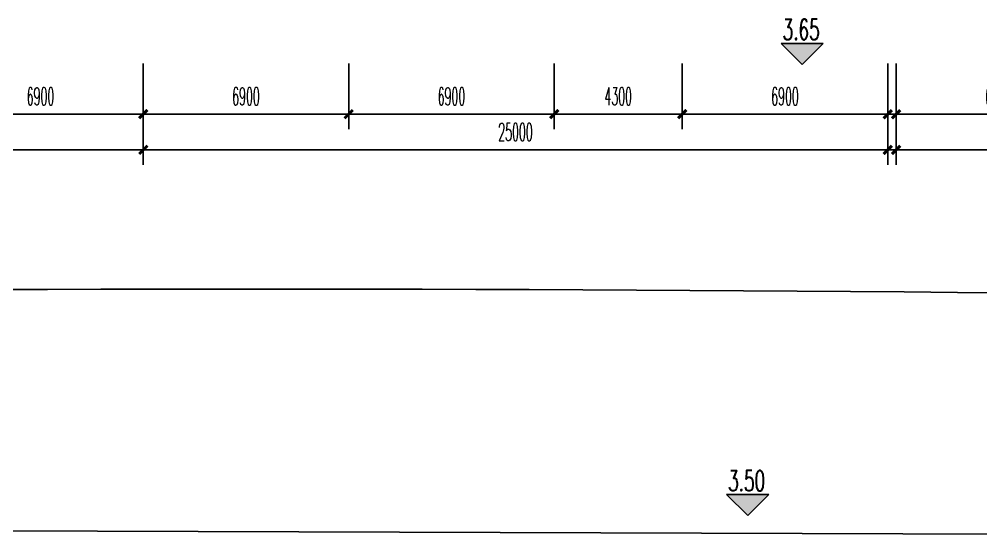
# Model space of a CAD drawing. Extents: x 34838826 to 35164760, y 36533342 to 36641385.
# Drawn here: x 35047517 to 35079806, y 36557072 to 36574381 of the extents above; entities that cross this region are included whole.
import ezdxf
from ezdxf.enums import TextEntityAlignment as Align

# ---------------------------------------------------------------- set-up
doc = ezdxf.new("R2010")
doc.units = 0
doc.header["$LTSCALE"] = 1000
doc.header["$MEASUREMENT"] = 0
doc.layers.get('0').update_dxf_attribs({"linetype": 'CONTINUOUS'})
doc.layers.get('DEFPOINTS').update_dxf_attribs({"linetype": 'CONTINUOUS'})
for name, color, linetype in [('AXIS', 3, 'CONTINUOUS'), ('标高', 7, 'CONTINUOUS'), ('规划路', 30, 'CONTINUOUS'), ('道路边线', 8, 'CONTINUOUS')]:
    doc.layers.add(name, color=color, linetype=linetype)
doc.styles.add('DIM_FONT', font='SIMPLEX.shx', dxfattribs={"width": 0.45})
doc.dimstyles.new('DIMA', dxfattribs={"dimtxt": 300, "dimasz": 1, "dimexe": 250, "dimexo": 300, "dimgap": 150, "dimtad": 1, "dimdec": 0, "dimzin": 0, "dimtxsty": 'DIM_FONT', "dimblk": '_DIMX', "dimcen": 0.09, "dimse1": 1, "dimclrt": 7, "dimazin": 3, "dimtfac": 1, "dimtdec": 0, "dimtix": 1, "dimtmove": 0, "dimatfit": 3, "dimtolj": 1, "dimtzin": 0})
doc.dimstyles.new('DIMN', dxfattribs={"dimtxt": 300, "dimasz": 1, "dimexe": 250, "dimexo": 300, "dimgap": 150, "dimtad": 1, "dimdec": 0, "dimzin": 0, "dimtxsty": 'DIM_FONT', "dimblk": '_DIMX', "dimcen": 0.09, "dimclrt": 7, "dimazin": 3, "dimtfac": 1, "dimtdec": 0, "dimtix": 1, "dimtmove": 0, "dimatfit": 3, "dimtolj": 1, "dimtzin": 0})

# ---------------------------------------------------------------- blocks, each defined once
blk = doc.blocks.new('_DIMX')
blk.add_line((-150, 0), (150, 0))
at = {"const_width": 50}
blk.add_lwpolyline([(-70, -70), (70, 70)], dxfattribs=at)
blk = doc.blocks.new('*D92')
at = {"color": 0, "linetype": 'BYBLOCK'}
for p, q in [((35001682, 36571693), (35001682, 36569494)), ((35026682, 36571693), (35026682, 36569494)), ((35026680, 36569994), (35001684, 36569994))]:
    blk.add_line(p, q, dxfattribs=at)
at = {"layer": 'DEFPOINTS', "color": 0, "linetype": 'BYBLOCK'}
for p in [(35001682, 36572293), (35026682, 36572293), (35001682, 36569994)]:
    blk.add_point(p, dxfattribs=at)
at = {"color": 0, "linetype": 'BYBLOCK', "xscale": 2, "yscale": 2, "zscale": 2}
for p, rotation in [((35001682, 36569994), 179.999998366936), ((35026682, 36569994), 359.999998366936)]:
    blk.add_blockref('_DIMX', p, dxfattribs=dict(at, rotation=rotation))
at = {"color": 7, "linetype": 'BYBLOCK', "insert": (35014182, 36570594), "char_height": 600, "attachment_point": 5, "rotation": 360, "style": 'DIM_FONT'}
blk.add_mtext('\\A1;25000', dxfattribs=at)
blk = doc.blocks.new('*D94')
at = {"color": 0, "linetype": 'BYBLOCK'}
for p, q in [((35019782, 36572893), (35019782, 36570694)), ((35026682, 36572893), (35026682, 36570694)), ((35026680, 36571194), (35019784, 36571194))]:
    blk.add_line(p, q, dxfattribs=at)
at = {"layer": 'DEFPOINTS', "color": 0, "linetype": 'BYBLOCK'}
for p in [(35019782, 36573493), (35026682, 36573493), (35019782, 36571194)]:
    blk.add_point(p, dxfattribs=at)
at = {"color": 0, "linetype": 'BYBLOCK', "xscale": 2, "yscale": 2, "zscale": 2}
for p, rotation in [((35019782, 36571194), 179.9999983882218), ((35026682, 36571194), 359.9999983882218)]:
    blk.add_blockref('_DIMX', p, dxfattribs=dict(at, rotation=rotation))
at = {"color": 7, "linetype": 'BYBLOCK', "insert": (35023232, 36571794), "char_height": 600, "attachment_point": 5, "rotation": 360, "style": 'DIM_FONT'}
blk.add_mtext('\\A1;6900', dxfattribs=at)
blk = doc.blocks.new('*D105')
at = {"color": 0, "linetype": 'BYBLOCK'}
for p, q in [((35001682, 36571693), (35001682, 36569494)), ((35026682, 36571693), (35026682, 36569494)), ((35026680, 36569994), (35001684, 36569994))]:
    blk.add_line(p, q, dxfattribs=at)
at = {"layer": 'DEFPOINTS', "color": 0, "linetype": 'BYBLOCK'}
for p in [(35001682, 36572293), (35026682, 36572293), (35001682, 36569994)]:
    blk.add_point(p, dxfattribs=at)
at = {"color": 0, "linetype": 'BYBLOCK', "xscale": 2, "yscale": 2, "zscale": 2}
for p, rotation in [((35001682, 36569994), 179.999998366936), ((35026682, 36569994), 359.999998366936)]:
    blk.add_blockref('_DIMX', p, dxfattribs=dict(at, rotation=rotation))
at = {"color": 7, "linetype": 'BYBLOCK', "insert": (35014182, 36570594), "char_height": 600, "attachment_point": 5, "rotation": 360, "style": 'DIM_FONT'}
blk.add_mtext('\\A1;25000', dxfattribs=at)
blk = doc.blocks.new('*D107')
at = {"color": 0, "linetype": 'BYBLOCK'}
for p, q in [((35019782, 36572893), (35019782, 36570694)), ((35026682, 36572893), (35026682, 36570694)), ((35026680, 36571194), (35019784, 36571194))]:
    blk.add_line(p, q, dxfattribs=at)
at = {"layer": 'DEFPOINTS', "color": 0, "linetype": 'BYBLOCK'}
for p in [(35019782, 36573493), (35026682, 36573493), (35019782, 36571194)]:
    blk.add_point(p, dxfattribs=at)
at = {"color": 0, "linetype": 'BYBLOCK', "xscale": 2, "yscale": 2, "zscale": 2}
for p, rotation in [((35019782, 36571194), 179.9999983882218), ((35026682, 36571194), 359.9999983882218)]:
    blk.add_blockref('_DIMX', p, dxfattribs=dict(at, rotation=rotation))
at = {"color": 7, "linetype": 'BYBLOCK', "insert": (35023232, 36571794), "char_height": 600, "attachment_point": 5, "rotation": 360, "style": 'DIM_FONT'}
blk.add_mtext('\\A1;6900', dxfattribs=at)
blk = doc.blocks.new('*D108')
at = {"color": 0, "linetype": 'BYBLOCK'}
for p, q in [((35001682, 36572893), (35001682, 36570694)), ((35008582, 36572893), (35008582, 36570694)), ((35008580, 36571194), (35001684, 36571194))]:
    blk.add_line(p, q, dxfattribs=at)
at = {"layer": 'DEFPOINTS', "color": 0, "linetype": 'BYBLOCK'}
for p in [(35001682, 36573493), (35008582, 36573493), (35001682, 36571194)]:
    blk.add_point(p, dxfattribs=at)
at = {"color": 0, "linetype": 'BYBLOCK', "xscale": 2, "yscale": 2, "zscale": 2}
for p, rotation in [((35001682, 36571194), 179.999998345658), ((35008582, 36571194), 359.999998345658)]:
    blk.add_blockref('_DIMX', p, dxfattribs=dict(at, rotation=rotation))
at = {"color": 7, "linetype": 'BYBLOCK', "insert": (35005132, 36571794), "char_height": 600, "attachment_point": 5, "rotation": 360, "style": 'DIM_FONT'}
blk.add_mtext('\\A1;6900', dxfattribs=at)
blk = doc.blocks.new('*D109')
at = {"color": 0, "linetype": 'BYBLOCK'}
for p, q in [((35008582, 36572893), (35008582, 36570694)), ((35015480, 36571194), (35008584, 36571194))]:
    blk.add_line(p, q, dxfattribs=at)
at = {"layer": 'DEFPOINTS', "color": 0, "linetype": 'BYBLOCK'}
for p in [(35008582, 36573493), (35015482, 36573493), (35008582, 36571194)]:
    blk.add_point(p, dxfattribs=at)
at = {"color": 0, "linetype": 'BYBLOCK', "xscale": 2, "yscale": 2, "zscale": 2}
for p, rotation in [((35008582, 36571194), 179.9999983669424), ((35015482, 36571194), 359.9999983669425)]:
    blk.add_blockref('_DIMX', p, dxfattribs=dict(at, rotation=rotation))
at = {"color": 7, "linetype": 'BYBLOCK', "insert": (35012032, 36571794), "char_height": 600, "attachment_point": 5, "rotation": 360, "style": 'DIM_FONT'}
blk.add_mtext('\\A1;6900', dxfattribs=at)
blk = doc.blocks.new('*D110')
at = {"color": 0, "linetype": 'BYBLOCK'}
for p, q in [((35065482, 36572893), (35065482, 36570694)), ((35069782, 36572893), (35069782, 36570694)), ((35069780, 36571194), (35065484, 36571194))]:
    blk.add_line(p, q, dxfattribs=at)
at = {"layer": 'DEFPOINTS', "color": 0, "linetype": 'BYBLOCK'}
for p in [(35065482, 36573493), (35069782, 36573493), (35065482, 36571194)]:
    blk.add_point(p, dxfattribs=at)
at = {"color": 0, "linetype": 'BYBLOCK', "xscale": 2, "yscale": 2, "zscale": 2}
for p, rotation in [((35065482, 36571194), 179.9999983669133), ((35069782, 36571194), 359.9999983669133)]:
    blk.add_blockref('_DIMX', p, dxfattribs=dict(at, rotation=rotation))
at = {"color": 7, "linetype": 'BYBLOCK', "insert": (35067632, 36571794), "char_height": 600, "attachment_point": 5, "rotation": 360, "style": 'DIM_FONT'}
blk.add_mtext('\\A1;4300', dxfattribs=at)
blk = doc.blocks.new('*D118')
at = {"color": 0, "linetype": 'BYBLOCK'}
for p, q in [((35051682, 36571693), (35051682, 36569494)), ((35076682, 36571693), (35076682, 36569494)), ((35076680, 36569994), (35051684, 36569994))]:
    blk.add_line(p, q, dxfattribs=at)
at = {"layer": 'DEFPOINTS', "color": 0, "linetype": 'BYBLOCK'}
for p in [(35051682, 36572293), (35076682, 36572293), (35051682, 36569994)]:
    blk.add_point(p, dxfattribs=at)
at = {"color": 0, "linetype": 'BYBLOCK', "xscale": 2, "yscale": 2, "zscale": 2}
for p, rotation in [((35051682, 36569994), 179.999998366936), ((35076682, 36569994), 359.999998366936)]:
    blk.add_blockref('_DIMX', p, dxfattribs=dict(at, rotation=rotation))
at = {"color": 7, "linetype": 'BYBLOCK', "insert": (35064182, 36570594), "char_height": 600, "attachment_point": 5, "rotation": 360, "style": 'DIM_FONT'}
blk.add_mtext('\\A1;25000', dxfattribs=at)
blk = doc.blocks.new('*D121')
at = {"color": 0, "linetype": 'BYBLOCK'}
for p, q in [((35051682, 36572893), (35051682, 36570694)), ((35058582, 36572893), (35058582, 36570694)), ((35058580, 36571194), (35051684, 36571194))]:
    blk.add_line(p, q, dxfattribs=at)
at = {"layer": 'DEFPOINTS', "color": 0, "linetype": 'BYBLOCK'}
for p in [(35051682, 36573493), (35058582, 36573493), (35051682, 36571194)]:
    blk.add_point(p, dxfattribs=at)
at = {"color": 0, "linetype": 'BYBLOCK', "xscale": 2, "yscale": 2, "zscale": 2}
for p, rotation in [((35051682, 36571194), 179.999998345658), ((35058582, 36571194), 359.999998345658)]:
    blk.add_blockref('_DIMX', p, dxfattribs=dict(at, rotation=rotation))
at = {"color": 7, "linetype": 'BYBLOCK', "insert": (35055132, 36571794), "char_height": 600, "attachment_point": 5, "rotation": 360, "style": 'DIM_FONT'}
blk.add_mtext('\\A1;6900', dxfattribs=at)

msp = doc.modelspace()

# ---------------------------------------------------------------- hatches: boundary and pattern name
at = {"layer": '标高', "linetype": 'CONTINUOUS'}
for points in [[(35074519, 36573570.7), (35073811.2, 36572862.9), (35073103.4, 36573570.7)], [(35072686.7, 36558422.8), (35071978.9, 36557715), (35071271.1, 36558422.8)]]:
    msp.add_hatch(color=256, dxfattribs=at).paths.add_polyline_path(points)

# ---------------------------------------------------------------- linework, layer by layer
for p, q in [((35073811.2, 36572862.9), (35073103.4, 36573570.7)), ((35073103.4, 36573570.7), (35074519, 36573570.7)), ((35074519, 36573570.7), (35073811.2, 36572862.9)), ((35071978.9, 36557715), (35071271.1, 36558422.8)), ((35071271.1, 36558422.8), (35072686.7, 36558422.8)), ((35072686.7, 36558422.8), (35071978.9, 36557715))]:
    msp.add_line(p, q, dxfattribs=at)
at = {"layer": '规划路'}
msp.add_arc((35055378.5, 34071320.7), 2494000, 88.1760624, 90.8198661, dxfattribs=at)
at = {"layer": '道路边线'}
msp.add_line((35044275.3, 36557208.5), (35088243.8, 36557071.9), dxfattribs=at)

# ---------------------------------------------------------------- texts
at = {"layer": '标高', "linetype": 'CONTINUOUS', "style": 'DIM_FONT', "width": 0.6}
for s, p in [('3.65', (35073774.6, 36574035.5)), ('3.50', (35071942.3, 36558887.6))]:
    msp.add_text(s, height=691.2, dxfattribs=at).set_placement(p, align=Align.MIDDLE)

# ---------------------------------------------------------------- dimensions: what is measured, and where the dimension line sits
at = {"layer": 'AXIS'}
for p1, p2, dimstyle, picture, middle, set_off in [((35051682.1, 36573492.8), (35044782.1, 36573492.8), 'DIMN', '*D94', (35048232.1, 36571793.7), (25000, 0)), ((35058582.1, 36573492.8), (35051682.1, 36573492.8), 'DIMN', '*D108', (35055132.1, 36571793.7), (50000, 0)), ((35065482.1, 36573492.8), (35058582.1, 36573492.8), 'DIMA', '*D109', (35062032.1, 36571793.7), (50000, 0)), ((35076682.1, 36573492.8), (35069782.1, 36573492.8), 'DIMN', '*D107', (35073232.1, 36571793.7), (50000, 0)), ((35083862.1, 36573492.8), (35076962.1, 36573492.8), 'DIMN', '*D121', (35080412.1, 36571793.7), (25280, 0)), ((35051682.1, 36572292.8), (35026682.1, 36572292.8), 'DIMN', '*D92', (35039182.1, 36570593.7), (25000, 0)), ((35076682.1, 36572292.8), (35051682.1, 36572292.8), 'DIMN', '*D105', (35064182.1, 36570593.7), (50000, 0)), ((35101962.1, 36572292.8), (35076962.1, 36572292.8), 'DIMN', '*D118', (35089462.1, 36570593.7), (25280, 0))]:
    dim = msp.add_aligned_dim(p1=p1, p2=p2, distance=2299.2, dimstyle=dimstyle, override={"dimscale": 2, "dimblk1": '_DIMX', "dimblk2": '_DIMX', "dimsah": 1}, dxfattribs=at)
    dim.commit()
    dim.dimension.update_dxf_attribs({"geometry": picture, "text_midpoint": middle, "insert": set_off})
dim = msp.add_aligned_dim(p1=(35069782.1, 36573492.8), p2=(35065482.1, 36573492.8), distance=2299.2, dimstyle='DIMN', override={"dimscale": 2, "dimblk1": '_DIMX', "dimblk2": '_DIMX', "dimsah": 1}, dxfattribs=at)
dim.commit()
dim.dimension.update_dxf_attribs({"geometry": '*D110', "text_midpoint": (35067632.1, 36571793.7)})

doc.saveas('drawing.dxf')
